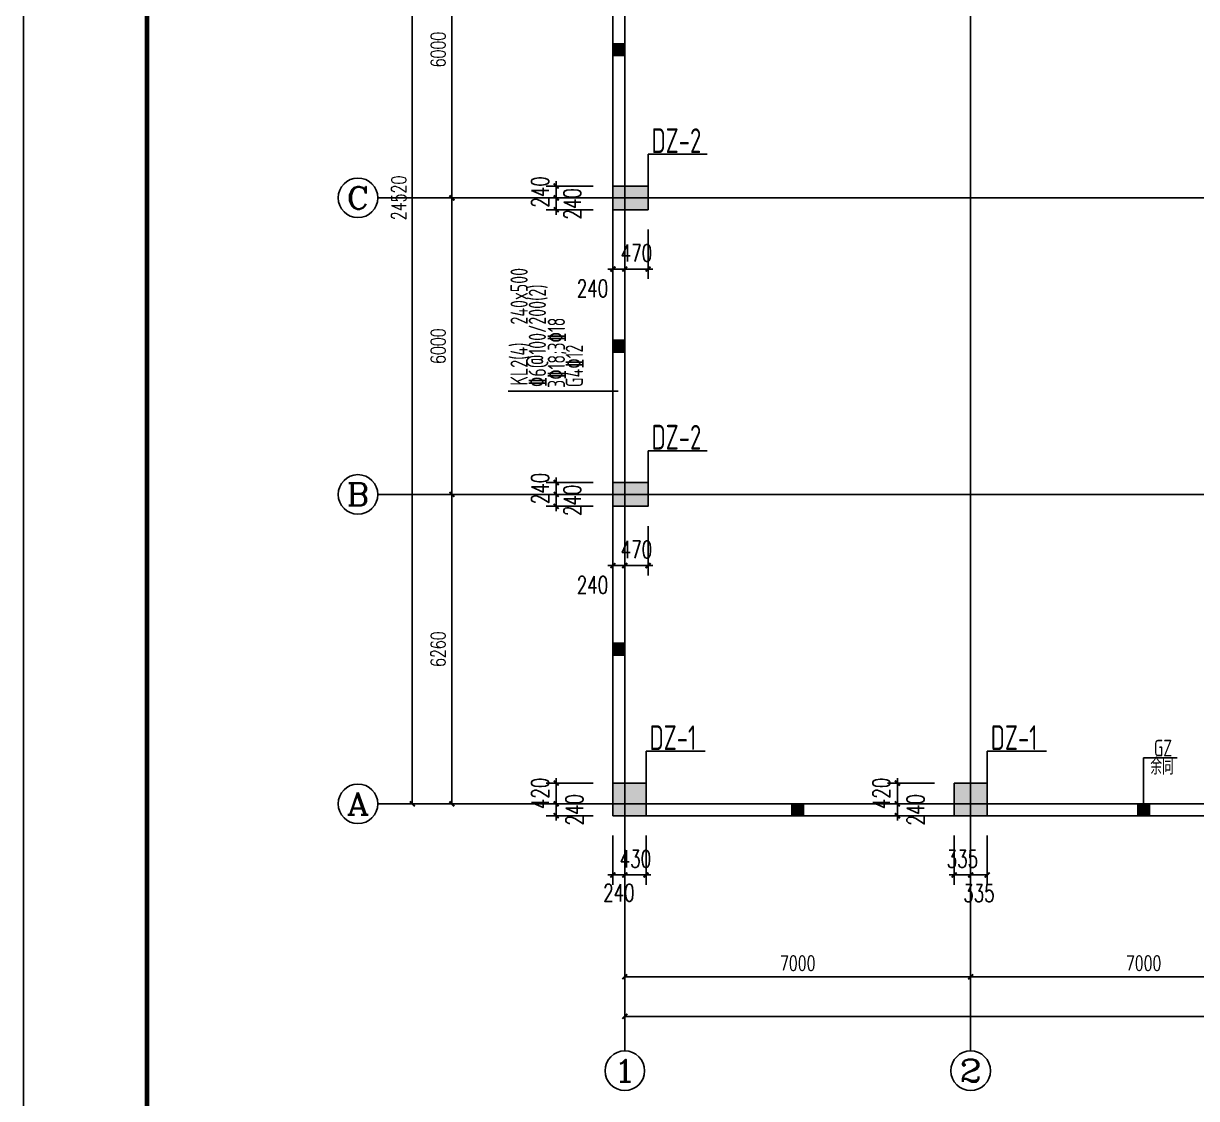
# Model space of a CAD drawing. Extents: x -17471 to 313636, y -71590 to 757901.
# Drawn here: x 187536 to 211278, y 157609 to 179361 of the extents above; entities that cross this region are included whole.
import ezdxf
from ezdxf.enums import TextEntityAlignment as Align

# ---------------------------------------------------------------- set-up
doc = ezdxf.new("R2010")
doc.units = 0
doc.header["$LTSCALE"] = 1000
doc.header["$MEASUREMENT"] = 0
for name, color, linetype in [('10', 7, 'Continuous'), ('AXIS', 3, 'Continuous'), ('AXIS_TEXT', 7, 'Continuous'), ('DOTE', 1, 'Continuous'), ('PUB_DIM', 3, 'Continuous'), ('PUB_TITLE', 4, 'Continuous'), ('基础梁', 4, 'Continuous'), ('梁集中标注', 2, 'Continuous')]:
    doc.layers.add(name, color=color, linetype=linetype)
doc.layers.add('TEXT', color=7, linetype='Continuous', lineweight=13)
doc.styles.add('_TCH_AXIS', font='COMPLEX', dxfattribs={"bigfont": 'GBCBIG'})
doc.styles.add('_TCH_DIM_T3', font='SIMPLEX', dxfattribs={"width": 0.705882, "bigfont": 'GBCBIG'})
doc.styles.add('COMPLEX', font='COMPLEX')
doc.styles.add('TSSD_REIN', font='Tssdeng.shx', dxfattribs={"width": 0.7, "bigfont": 'hztxt.shx'})
doc.dimstyles.new('_TCH_ARCH&&100', dxfattribs={"dimtxt": 297.5, "dimasz": 100, "dimexe": 250, "dimexo": 300, "dimgap": 126.25, "dimtad": 1, "dimdec": 0, "dimzin": 0, "dimdsep": 46, "dimtxsty": '_TCH_DIM_T3', "dimblk": 'ARCHTICK', "dimcen": 0.09, "dimclrt": 7, "dimazin": 2, "dimtfac": 1, "dimtdec": 0, "dimtix": 1, "dimtmove": 2, "dimatfit": 3, "dimfxl": 0, "dimtolj": 1, "dimtzin": 0, "dimarcsym": 0})
doc.dimstyles.new('_TCH_ARCH&&150', dxfattribs={"dimtxt": 446.25, "dimasz": 150, "dimexe": 375, "dimexo": 450, "dimgap": 189.375, "dimtad": 1, "dimdec": 0, "dimzin": 0, "dimdsep": 46, "dimtxsty": '_TCH_DIM_T3', "dimblk": 'ARCHTICK', "dimcen": 0.09, "dimclrt": 7, "dimazin": 2, "dimtfac": 1, "dimtdec": 0, "dimtix": 1, "dimtmove": 2, "dimatfit": 3, "dimfxl": 0, "dimtolj": 1, "dimtzin": 0, "dimarcsym": 0})

# ---------------------------------------------------------------- blocks, each defined once
blk = doc.blocks.new('_ArchTick')
at = {"color": 0, "linetype": 'ByBlock', "const_width": 0.4}
blk.add_lwpolyline([(-0.5, -0.5), (0.5, 0.5)], dxfattribs=at)
blk = doc.blocks.new('*D172')
at = {"layer": 'Defpoints', "color": 0, "transparency": 16777216}
for p in [(198318, 163572), (199466, 163572), (199466, 163332)]:
    blk.add_point(p, dxfattribs=at)
at = {"layer": 'PUB_DIM', "color": 0, "lineweight": -2, "transparency": 16777216}
for p, q in [((198318, 163572), (198318, 163672)), ((199066, 163572), (198118, 163572)), ((198318, 163332), (198318, 163572)), ((199066, 163332), (198118, 163332)), ((198318, 163332), (198318, 163232))]:
    blk.add_line(p, q, dxfattribs=at)
at = {"layer": 'PUB_DIM', "color": 0, "lineweight": -2, "transparency": 16777216, "xscale": 100, "yscale": 100, "zscale": 100}
for p, rotation in [((198318, 163572), 270), ((198318, 163332), 90)]:
    blk.add_blockref('_ArchTick', p, dxfattribs=dict(at, rotation=rotation))
at = {"layer": 'PUB_DIM', "color": 7, "transparency": 16777216, "insert": (198686, 163452), "char_height": 350, "attachment_point": 5, "rotation": 90, "style": '_TCH_DIM_T3'}
blk.add_mtext('\\A1;240', dxfattribs=at)
blk = doc.blocks.new('*D173')
at = {"layer": 'Defpoints', "color": 0, "transparency": 16777216}
for p in [(198318, 163992), (199466, 163992), (199466, 163572)]:
    blk.add_point(p, dxfattribs=at)
at = {"layer": 'PUB_DIM', "color": 0, "lineweight": -2, "transparency": 16777216}
for p, q in [((198318, 163992), (198318, 164092)), ((199066, 163992), (198118, 163992)), ((198318, 163572), (198318, 163992)), ((199066, 163572), (198118, 163572)), ((198318, 163572), (198318, 163472))]:
    blk.add_line(p, q, dxfattribs=at)
at = {"layer": 'PUB_DIM', "color": 0, "lineweight": -2, "transparency": 16777216, "xscale": 100, "yscale": 100, "zscale": 100}
for p, rotation in [((198318, 163992), 270), ((198318, 163572), 90)]:
    blk.add_blockref('_ArchTick', p, dxfattribs=dict(at, rotation=rotation))
at = {"layer": 'PUB_DIM', "color": 7, "transparency": 16777216, "insert": (197993, 163782), "char_height": 350, "attachment_point": 5, "rotation": 90, "style": '_TCH_DIM_T3'}
blk.add_mtext('\\A1;420', dxfattribs=at)
blk = doc.blocks.new('*D174')
at = {"layer": 'Defpoints', "color": 0, "transparency": 16777216}
for p in [(199706, 163332), (200136, 163332), (200136, 162132)]:
    blk.add_point(p, dxfattribs=at)
at = {"layer": 'PUB_DIM', "color": 0, "lineweight": -2, "transparency": 16777216}
for p, q in [((199706, 162932), (199706, 161932)), ((200136, 162932), (200136, 161932)), ((199706, 162132), (199606, 162132)), ((199706, 162132), (200136, 162132)), ((200136, 162132), (200236, 162132))]:
    blk.add_line(p, q, dxfattribs=at)
at = {"layer": 'PUB_DIM', "color": 0, "lineweight": -2, "transparency": 16777216, "xscale": 100, "yscale": 100, "zscale": 100}
blk.add_blockref('_ArchTick', (199706, 162132), dxfattribs=at)
at = {"layer": 'PUB_DIM', "color": 0, "lineweight": -2, "transparency": 16777216, "xscale": 100, "yscale": 100, "zscale": 100, "rotation": 180}
blk.add_blockref('_ArchTick', (200136, 162132), dxfattribs=at)
at = {"layer": 'PUB_DIM', "color": 7, "transparency": 16777216, "insert": (199921, 162457), "char_height": 350, "attachment_point": 5, "style": '_TCH_DIM_T3'}
blk.add_mtext('\\A1;430', dxfattribs=at)
blk = doc.blocks.new('*D175')
at = {"layer": 'Defpoints', "color": 0, "transparency": 16777216}
for p in [(199466, 163332), (199706, 163332), (199706, 162132)]:
    blk.add_point(p, dxfattribs=at)
at = {"layer": 'PUB_DIM', "color": 0, "lineweight": -2, "transparency": 16777216}
for p, q in [((199466, 162932), (199466, 161932)), ((199706, 162932), (199706, 161932)), ((199466, 162132), (199366, 162132)), ((199466, 162132), (199706, 162132)), ((199706, 162132), (199806, 162132))]:
    blk.add_line(p, q, dxfattribs=at)
at = {"layer": 'PUB_DIM', "color": 0, "lineweight": -2, "transparency": 16777216, "xscale": 100, "yscale": 100, "zscale": 100}
blk.add_blockref('_ArchTick', (199466, 162132), dxfattribs=at)
at = {"layer": 'PUB_DIM', "color": 0, "lineweight": -2, "transparency": 16777216, "xscale": 100, "yscale": 100, "zscale": 100, "rotation": 180}
blk.add_blockref('_ArchTick', (199706, 162132), dxfattribs=at)
at = {"layer": 'PUB_DIM', "color": 7, "transparency": 16777216, "insert": (199586, 161773), "char_height": 350, "attachment_point": 5, "style": '_TCH_DIM_T3'}
blk.add_mtext('\\A1;240', dxfattribs=at)
blk = doc.blocks.new('*D176')
at = {"layer": 'Defpoints', "color": 0, "transparency": 16777216}
for p in [(205223, 163572), (206371, 163572), (206371, 163332)]:
    blk.add_point(p, dxfattribs=at)
at = {"layer": 'PUB_DIM', "color": 0, "lineweight": -2, "transparency": 16777216}
for p, q in [((205223, 163572), (205223, 163672)), ((205971, 163572), (205023, 163572)), ((205223, 163332), (205223, 163572)), ((205971, 163332), (205023, 163332)), ((205223, 163332), (205223, 163232))]:
    blk.add_line(p, q, dxfattribs=at)
at = {"layer": 'PUB_DIM', "color": 0, "lineweight": -2, "transparency": 16777216, "xscale": 100, "yscale": 100, "zscale": 100}
for p, rotation in [((205223, 163572), 270), ((205223, 163332), 90)]:
    blk.add_blockref('_ArchTick', p, dxfattribs=dict(at, rotation=rotation))
at = {"layer": 'PUB_DIM', "color": 7, "transparency": 16777216, "insert": (205591, 163452), "char_height": 350, "attachment_point": 5, "rotation": 90, "style": '_TCH_DIM_T3'}
blk.add_mtext('\\A1;240', dxfattribs=at)
blk = doc.blocks.new('*D177')
at = {"layer": 'Defpoints', "color": 0, "transparency": 16777216}
for p in [(205223, 163992), (206371, 163992), (206371, 163572)]:
    blk.add_point(p, dxfattribs=at)
at = {"layer": 'PUB_DIM', "color": 0, "lineweight": -2, "transparency": 16777216}
for p, q in [((205223, 163992), (205223, 164092)), ((205971, 163992), (205023, 163992)), ((205223, 163572), (205223, 163992)), ((205971, 163572), (205023, 163572)), ((205223, 163572), (205223, 163472))]:
    blk.add_line(p, q, dxfattribs=at)
at = {"layer": 'PUB_DIM', "color": 0, "lineweight": -2, "transparency": 16777216, "xscale": 100, "yscale": 100, "zscale": 100}
for p, rotation in [((205223, 163992), 270), ((205223, 163572), 90)]:
    blk.add_blockref('_ArchTick', p, dxfattribs=dict(at, rotation=rotation))
at = {"layer": 'PUB_DIM', "color": 7, "transparency": 16777216, "insert": (204898, 163782), "char_height": 350, "attachment_point": 5, "rotation": 90, "style": '_TCH_DIM_T3'}
blk.add_mtext('\\A1;420', dxfattribs=at)
blk = doc.blocks.new('*D178')
at = {"layer": 'Defpoints', "color": 0, "transparency": 16777216}
for p in [(206706, 163332), (207041, 163332), (207041, 162132)]:
    blk.add_point(p, dxfattribs=at)
at = {"layer": 'PUB_DIM', "color": 0, "lineweight": -2, "transparency": 16777216}
for p, q in [((206706, 162932), (206706, 161932)), ((207041, 162932), (207041, 161932)), ((206706, 162132), (207041, 162132))]:
    blk.add_line(p, q, dxfattribs=at)
at = {"layer": 'PUB_DIM', "color": 0, "lineweight": -2, "transparency": 16777216, "xscale": 100, "yscale": 100, "zscale": 100, "rotation": 180}
blk.add_blockref('_ArchTick', (206706, 162132), dxfattribs=at)
at = {"layer": 'PUB_DIM', "color": 0, "lineweight": -2, "transparency": 16777216, "xscale": 100, "yscale": 100, "zscale": 100}
blk.add_blockref('_ArchTick', (207041, 162132), dxfattribs=at)
at = {"layer": 'PUB_DIM', "color": 7, "transparency": 16777216, "insert": (206874, 161764), "char_height": 350, "attachment_point": 5, "style": '_TCH_DIM_T3'}
blk.add_mtext('\\A1;335', dxfattribs=at)
blk = doc.blocks.new('*D179')
at = {"layer": 'Defpoints', "color": 0, "transparency": 16777216}
for p in [(206371, 163332), (206706, 163332), (206706, 162132)]:
    blk.add_point(p, dxfattribs=at)
at = {"layer": 'PUB_DIM', "color": 0, "lineweight": -2, "transparency": 16777216}
for p, q in [((206371, 162932), (206371, 161932)), ((206706, 162932), (206706, 161932)), ((206371, 162132), (206271, 162132)), ((206371, 162132), (206706, 162132)), ((206706, 162132), (206806, 162132))]:
    blk.add_line(p, q, dxfattribs=at)
at = {"layer": 'PUB_DIM', "color": 0, "lineweight": -2, "transparency": 16777216, "xscale": 100, "yscale": 100, "zscale": 100}
blk.add_blockref('_ArchTick', (206371, 162132), dxfattribs=at)
at = {"layer": 'PUB_DIM', "color": 0, "lineweight": -2, "transparency": 16777216, "xscale": 100, "yscale": 100, "zscale": 100, "rotation": 180}
blk.add_blockref('_ArchTick', (206706, 162132), dxfattribs=at)
at = {"layer": 'PUB_DIM', "color": 7, "transparency": 16777216, "insert": (206539, 162457), "char_height": 350, "attachment_point": 5, "style": '_TCH_DIM_T3'}
blk.add_mtext('\\A1;335', dxfattribs=at)
blk = doc.blocks.new('*D321')
at = {"layer": 'Defpoints', "color": 0, "transparency": 16777216}
for p in [(198318, 170072), (199466, 170072), (199466, 169832)]:
    blk.add_point(p, dxfattribs=at)
at = {"layer": 'PUB_DIM', "color": 0, "lineweight": -2, "transparency": 16777216}
for p, q in [((199066, 170072), (198118, 170072)), ((198318, 170072), (198318, 170172)), ((198318, 169832), (198318, 170072)), ((199066, 169832), (198118, 169832)), ((198318, 169832), (198318, 169732))]:
    blk.add_line(p, q, dxfattribs=at)
at = {"layer": 'PUB_DIM', "color": 0, "lineweight": -2, "transparency": 16777216, "xscale": 100, "yscale": 100, "zscale": 100}
for p, rotation in [((198318, 170072), 270), ((198318, 169832), 90)]:
    blk.add_blockref('_ArchTick', p, dxfattribs=dict(at, rotation=rotation))
at = {"layer": 'PUB_DIM', "color": 7, "transparency": 16777216, "insert": (197993, 169952), "char_height": 350, "attachment_point": 5, "rotation": 90, "style": '_TCH_DIM_T3'}
blk.add_mtext('\\A1;240', dxfattribs=at)
blk = doc.blocks.new('*D322')
at = {"layer": 'Defpoints', "color": 0, "transparency": 16777216}
for p in [(199706, 169592), (200176, 169592), (200176, 168392)]:
    blk.add_point(p, dxfattribs=at)
at = {"layer": 'PUB_DIM', "color": 0, "lineweight": -2, "transparency": 16777216}
for p, q in [((199706, 169192), (199706, 168192)), ((200176, 169192), (200176, 168192)), ((199706, 168392), (199606, 168392)), ((199706, 168392), (200176, 168392)), ((200176, 168392), (200276, 168392))]:
    blk.add_line(p, q, dxfattribs=at)
at = {"layer": 'PUB_DIM', "color": 0, "lineweight": -2, "transparency": 16777216, "xscale": 100, "yscale": 100, "zscale": 100}
blk.add_blockref('_ArchTick', (199706, 168392), dxfattribs=at)
at = {"layer": 'PUB_DIM', "color": 0, "lineweight": -2, "transparency": 16777216, "xscale": 100, "yscale": 100, "zscale": 100, "rotation": 180}
blk.add_blockref('_ArchTick', (200176, 168392), dxfattribs=at)
at = {"layer": 'PUB_DIM', "color": 7, "transparency": 16777216, "insert": (199941, 168717), "char_height": 350, "attachment_point": 5, "style": '_TCH_DIM_T3'}
blk.add_mtext('\\A1;470', dxfattribs=at)
blk = doc.blocks.new('*D323')
at = {"layer": 'Defpoints', "color": 0, "transparency": 16777216}
for p in [(199466, 169592), (199706, 169592), (199706, 168392)]:
    blk.add_point(p, dxfattribs=at)
at = {"layer": 'PUB_DIM', "color": 0, "lineweight": -2, "transparency": 16777216}
for p, q in [((199466, 169192), (199466, 168192)), ((199706, 169192), (199706, 168192)), ((199466, 168392), (199366, 168392)), ((199466, 168392), (199706, 168392)), ((199706, 168392), (199806, 168392))]:
    blk.add_line(p, q, dxfattribs=at)
at = {"layer": 'PUB_DIM', "color": 0, "lineweight": -2, "transparency": 16777216, "xscale": 100, "yscale": 100, "zscale": 100}
blk.add_blockref('_ArchTick', (199466, 168392), dxfattribs=at)
at = {"layer": 'PUB_DIM', "color": 0, "lineweight": -2, "transparency": 16777216, "xscale": 100, "yscale": 100, "zscale": 100, "rotation": 180}
blk.add_blockref('_ArchTick', (199706, 168392), dxfattribs=at)
at = {"layer": 'PUB_DIM', "color": 7, "transparency": 16777216, "insert": (199052, 168000), "char_height": 350, "attachment_point": 5, "style": '_TCH_DIM_T3'}
blk.add_mtext('\\A1;240', dxfattribs=at)
blk = doc.blocks.new('*D324')
at = {"layer": 'Defpoints', "color": 0, "transparency": 16777216}
for p in [(198318, 169832), (199466, 169832), (199466, 169592)]:
    blk.add_point(p, dxfattribs=at)
at = {"layer": 'PUB_DIM', "color": 0, "lineweight": -2, "transparency": 16777216}
for p, q in [((199066, 169832), (198118, 169832)), ((198318, 169832), (198318, 169932)), ((198318, 169592), (198318, 169832)), ((199066, 169592), (198118, 169592)), ((198318, 169592), (198318, 169492))]:
    blk.add_line(p, q, dxfattribs=at)
at = {"layer": 'PUB_DIM', "color": 0, "lineweight": -2, "transparency": 16777216, "xscale": 100, "yscale": 100, "zscale": 100}
for p, rotation in [((198318, 169832), 270), ((198318, 169592), 90)]:
    blk.add_blockref('_ArchTick', p, dxfattribs=dict(at, rotation=rotation))
at = {"layer": 'PUB_DIM', "color": 7, "transparency": 16777216, "insert": (198644, 169712), "char_height": 350, "attachment_point": 5, "rotation": 90, "style": '_TCH_DIM_T3'}
blk.add_mtext('\\A1;240', dxfattribs=at)
blk = doc.blocks.new('*D325')
at = {"layer": 'Defpoints', "color": 0, "transparency": 16777216}
for p in [(198318, 176072), (199466, 176072), (199466, 175832)]:
    blk.add_point(p, dxfattribs=at)
at = {"layer": 'PUB_DIM', "color": 0, "lineweight": -2, "transparency": 16777216}
for p, q in [((198318, 176072), (198318, 176172)), ((199066, 176072), (198118, 176072)), ((198318, 175832), (198318, 176072)), ((199066, 175832), (198118, 175832)), ((198318, 175832), (198318, 175732))]:
    blk.add_line(p, q, dxfattribs=at)
at = {"layer": 'PUB_DIM', "color": 0, "lineweight": -2, "transparency": 16777216, "xscale": 100, "yscale": 100, "zscale": 100}
for p, rotation in [((198318, 176072), 270), ((198318, 175832), 90)]:
    blk.add_blockref('_ArchTick', p, dxfattribs=dict(at, rotation=rotation))
at = {"layer": 'PUB_DIM', "color": 7, "transparency": 16777216, "insert": (197993, 175952), "char_height": 350, "attachment_point": 5, "rotation": 90, "style": '_TCH_DIM_T3'}
blk.add_mtext('\\A1;240', dxfattribs=at)
blk = doc.blocks.new('*D326')
at = {"layer": 'Defpoints', "color": 0, "transparency": 16777216}
for p in [(199706, 175592), (200176, 175592), (200176, 174392)]:
    blk.add_point(p, dxfattribs=at)
at = {"layer": 'PUB_DIM', "color": 0, "lineweight": -2, "transparency": 16777216}
for p, q in [((199706, 175192), (199706, 174192)), ((200176, 175192), (200176, 174192)), ((199706, 174392), (199606, 174392)), ((199706, 174392), (200176, 174392)), ((200176, 174392), (200276, 174392))]:
    blk.add_line(p, q, dxfattribs=at)
at = {"layer": 'PUB_DIM', "color": 0, "lineweight": -2, "transparency": 16777216, "xscale": 100, "yscale": 100, "zscale": 100}
blk.add_blockref('_ArchTick', (199706, 174392), dxfattribs=at)
at = {"layer": 'PUB_DIM', "color": 0, "lineweight": -2, "transparency": 16777216, "xscale": 100, "yscale": 100, "zscale": 100, "rotation": 180}
blk.add_blockref('_ArchTick', (200176, 174392), dxfattribs=at)
at = {"layer": 'PUB_DIM', "color": 7, "transparency": 16777216, "insert": (199941, 174717), "char_height": 350, "attachment_point": 5, "style": '_TCH_DIM_T3'}
blk.add_mtext('\\A1;470', dxfattribs=at)
blk = doc.blocks.new('*D327')
at = {"layer": 'Defpoints', "color": 0, "transparency": 16777216}
for p in [(199466, 175592), (199706, 175592), (199706, 174392)]:
    blk.add_point(p, dxfattribs=at)
at = {"layer": 'PUB_DIM', "color": 0, "lineweight": -2, "transparency": 16777216}
for p, q in [((199466, 175192), (199466, 174192)), ((199706, 175192), (199706, 174192)), ((199466, 174392), (199366, 174392)), ((199466, 174392), (199706, 174392)), ((199706, 174392), (199806, 174392))]:
    blk.add_line(p, q, dxfattribs=at)
at = {"layer": 'PUB_DIM', "color": 0, "lineweight": -2, "transparency": 16777216, "xscale": 100, "yscale": 100, "zscale": 100}
blk.add_blockref('_ArchTick', (199466, 174392), dxfattribs=at)
at = {"layer": 'PUB_DIM', "color": 0, "lineweight": -2, "transparency": 16777216, "xscale": 100, "yscale": 100, "zscale": 100, "rotation": 180}
blk.add_blockref('_ArchTick', (199706, 174392), dxfattribs=at)
at = {"layer": 'PUB_DIM', "color": 7, "transparency": 16777216, "insert": (199052, 174000), "char_height": 350, "attachment_point": 5, "style": '_TCH_DIM_T3'}
blk.add_mtext('\\A1;240', dxfattribs=at)
blk = doc.blocks.new('*D328')
at = {"layer": 'Defpoints', "color": 0, "transparency": 16777216}
for p in [(198318, 175832), (199466, 175832), (199466, 175592)]:
    blk.add_point(p, dxfattribs=at)
at = {"layer": 'PUB_DIM', "color": 0, "lineweight": -2, "transparency": 16777216}
for p, q in [((198318, 175832), (198318, 175932)), ((199066, 175832), (198118, 175832)), ((198318, 175592), (198318, 175832)), ((199066, 175592), (198118, 175592)), ((198318, 175592), (198318, 175492))]:
    blk.add_line(p, q, dxfattribs=at)
at = {"layer": 'PUB_DIM', "color": 0, "lineweight": -2, "transparency": 16777216, "xscale": 100, "yscale": 100, "zscale": 100}
for p, rotation in [((198318, 175832), 270), ((198318, 175592), 90)]:
    blk.add_blockref('_ArchTick', p, dxfattribs=dict(at, rotation=rotation))
at = {"layer": 'PUB_DIM', "color": 7, "transparency": 16777216, "insert": (198644, 175712), "char_height": 350, "attachment_point": 5, "rotation": 90, "style": '_TCH_DIM_T3'}
blk.add_mtext('\\A1;240', dxfattribs=at)
blk = doc.blocks.new('*D1839')
at = {"layer": 'AXIS', "color": 0, "lineweight": -2, "transparency": 16777216}
for p, q in [((198406, 169832), (195956, 169832)), ((196206, 163572), (196206, 169832)), ((198406, 163572), (195956, 163572))]:
    blk.add_line(p, q, dxfattribs=at)
at = {"layer": 'Defpoints', "color": 0, "transparency": 16777216}
for p in [(196206, 169832), (198706, 169832), (198706, 163572)]:
    blk.add_point(p, dxfattribs=at)
at = {"layer": 'AXIS', "color": 0, "lineweight": -2, "transparency": 16777216, "xscale": 100, "yscale": 100, "zscale": 100}
for p, rotation in [((196206, 169832), 90), ((196206, 163572), 270)]:
    blk.add_blockref('_ArchTick', p, dxfattribs=dict(at, rotation=rotation))
at = {"layer": 'AXIS', "color": 7, "transparency": 16777216, "insert": (195931, 166702), "char_height": 297.5, "attachment_point": 5, "rotation": 90, "style": '_TCH_DIM_T3'}
blk.add_mtext('\\A1;6260', dxfattribs=at)
blk = doc.blocks.new('*D1840')
at = {"layer": 'AXIS', "color": 0, "lineweight": -2, "transparency": 16777216}
for p, q in [((198406, 175832), (195956, 175832)), ((196206, 169832), (196206, 175832)), ((198406, 169832), (195956, 169832))]:
    blk.add_line(p, q, dxfattribs=at)
at = {"layer": 'Defpoints', "color": 0, "transparency": 16777216}
for p in [(196206, 175832), (198706, 175832), (198706, 169832)]:
    blk.add_point(p, dxfattribs=at)
at = {"layer": 'AXIS', "color": 0, "lineweight": -2, "transparency": 16777216, "xscale": 100, "yscale": 100, "zscale": 100}
for p, rotation in [((196206, 175832), 90), ((196206, 169832), 270)]:
    blk.add_blockref('_ArchTick', p, dxfattribs=dict(at, rotation=rotation))
at = {"layer": 'AXIS', "color": 7, "transparency": 16777216, "insert": (195931, 172832), "char_height": 297.5, "attachment_point": 5, "rotation": 90, "style": '_TCH_DIM_T3'}
blk.add_mtext('\\A1;6000', dxfattribs=at)
blk = doc.blocks.new('*D1841')
at = {"layer": 'AXIS', "color": 0, "lineweight": -2, "transparency": 16777216}
for p, q in [((198406, 181832), (195956, 181832)), ((196206, 175832), (196206, 181832)), ((198406, 175832), (195956, 175832))]:
    blk.add_line(p, q, dxfattribs=at)
at = {"layer": 'Defpoints', "color": 0, "transparency": 16777216}
for p in [(196206, 181832), (198706, 181832), (198706, 175832)]:
    blk.add_point(p, dxfattribs=at)
at = {"layer": 'AXIS', "color": 0, "lineweight": -2, "transparency": 16777216, "xscale": 100, "yscale": 100, "zscale": 100}
for p, rotation in [((196206, 181832), 90), ((196206, 175832), 270)]:
    blk.add_blockref('_ArchTick', p, dxfattribs=dict(at, rotation=rotation))
at = {"layer": 'AXIS', "color": 7, "transparency": 16777216, "insert": (195931, 178832), "char_height": 297.5, "attachment_point": 5, "rotation": 90, "style": '_TCH_DIM_T3'}
blk.add_mtext('\\A1;6000', dxfattribs=at)
blk = doc.blocks.new('*D1843')
at = {"layer": 'AXIS', "color": 0, "lineweight": -2, "transparency": 16777216}
for p, q in [((198406, 188092), (195156, 188092)), ((195406, 163572), (195406, 188092)), ((198406, 163572), (195156, 163572))]:
    blk.add_line(p, q, dxfattribs=at)
at = {"layer": 'Defpoints', "color": 0, "transparency": 16777216}
for p in [(195406, 188092), (198706, 188092), (198706, 163572)]:
    blk.add_point(p, dxfattribs=at)
at = {"layer": 'AXIS', "color": 0, "lineweight": -2, "transparency": 16777216, "xscale": 100, "yscale": 100, "zscale": 100}
for p, rotation in [((195406, 188092), 90), ((195406, 163572), 270)]:
    blk.add_blockref('_ArchTick', p, dxfattribs=dict(at, rotation=rotation))
at = {"layer": 'AXIS', "color": 7, "transparency": 16777216, "insert": (195131, 175832), "char_height": 297.5, "attachment_point": 5, "rotation": 90, "style": '_TCH_DIM_T3'}
blk.add_mtext('\\A1;24520', dxfattribs=at)
blk = doc.blocks.new('*D1859')
at = {"layer": 'AXIS', "color": 0, "lineweight": -2, "transparency": 16777216}
for p, q in [((199706, 162272), (199706, 159822)), ((206706, 162272), (206706, 159822)), ((199706, 160072), (206706, 160072))]:
    blk.add_line(p, q, dxfattribs=at)
at = {"layer": 'Defpoints', "color": 0, "transparency": 16777216}
for p in [(199706, 162572), (206706, 162572), (206706, 160072)]:
    blk.add_point(p, dxfattribs=at)
at = {"layer": 'AXIS', "color": 0, "lineweight": -2, "transparency": 16777216, "xscale": 100, "yscale": 100, "zscale": 100, "rotation": 180}
blk.add_blockref('_ArchTick', (199706, 160072), dxfattribs=at)
at = {"layer": 'AXIS', "color": 0, "lineweight": -2, "transparency": 16777216, "xscale": 100, "yscale": 100, "zscale": 100}
blk.add_blockref('_ArchTick', (206706, 160072), dxfattribs=at)
at = {"layer": 'AXIS', "color": 7, "transparency": 16777216, "insert": (203206, 160347), "char_height": 297.5, "attachment_point": 5, "style": '_TCH_DIM_T3'}
blk.add_mtext('\\A1;7000', dxfattribs=at)
blk = doc.blocks.new('*D1860')
at = {"layer": 'AXIS', "color": 0, "lineweight": -2, "transparency": 16777216}
for p, q in [((206706, 162272), (206706, 159822)), ((213706, 162272), (213706, 159822)), ((206706, 160072), (213706, 160072))]:
    blk.add_line(p, q, dxfattribs=at)
at = {"layer": 'Defpoints', "color": 0, "transparency": 16777216}
for p in [(206706, 162572), (213706, 162572), (213706, 160072)]:
    blk.add_point(p, dxfattribs=at)
at = {"layer": 'AXIS', "color": 0, "lineweight": -2, "transparency": 16777216, "xscale": 100, "yscale": 100, "zscale": 100, "rotation": 180}
blk.add_blockref('_ArchTick', (206706, 160072), dxfattribs=at)
at = {"layer": 'AXIS', "color": 0, "lineweight": -2, "transparency": 16777216, "xscale": 100, "yscale": 100, "zscale": 100}
blk.add_blockref('_ArchTick', (213706, 160072), dxfattribs=at)
at = {"layer": 'AXIS', "color": 7, "transparency": 16777216, "insert": (210206, 160347), "char_height": 297.5, "attachment_point": 5, "style": '_TCH_DIM_T3'}
blk.add_mtext('\\A1;7000', dxfattribs=at)
blk = doc.blocks.new('*D1873')
at = {"layer": 'AXIS', "color": 0, "lineweight": -2, "transparency": 16777216}
for p, q in [((199706, 162272), (199706, 159022)), ((297706, 162272), (297706, 159022)), ((199706, 159272), (297706, 159272))]:
    blk.add_line(p, q, dxfattribs=at)
at = {"layer": 'Defpoints', "color": 0, "transparency": 16777216}
for p in [(199706, 162572), (297706, 162572), (297706, 159272)]:
    blk.add_point(p, dxfattribs=at)
at = {"layer": 'AXIS', "color": 0, "lineweight": -2, "transparency": 16777216, "xscale": 100, "yscale": 100, "zscale": 100, "rotation": 180}
blk.add_blockref('_ArchTick', (199706, 159272), dxfattribs=at)
at = {"layer": 'AXIS', "color": 0, "lineweight": -2, "transparency": 16777216, "xscale": 100, "yscale": 100, "zscale": 100}
blk.add_blockref('_ArchTick', (297706, 159272), dxfattribs=at)
at = {"layer": 'AXIS', "color": 7, "transparency": 16777216, "insert": (248706, 159547), "char_height": 297.5, "attachment_point": 5, "style": '_TCH_DIM_T3'}
blk.add_mtext('\\A1;98000', dxfattribs=at)
blk = doc.blocks.new('_AXISO')
blk.add_circle((0, 0), 0.5)
at = {"layer": 'AXIS_TEXT', "style": 'COMPLEX', "width": 1.041667}
blk.add_attdef('A', text='', height=0.56, dxfattribs=at).set_placement((-0.25, -0.28), (0.25, -0.28), align=Align.FIT)

msp = doc.modelspace()

# ---------------------------------------------------------------- hatches: boundary and pattern name
h = msp.add_hatch(color=256)
h.dxf.hatch_style = 1
h.paths.add_polyline_path([(199466.1, 178952.3), (199706.1, 178952.3), (199706.1, 178712.3), (199466.1, 178712.3)])
h = msp.add_hatch(color=256)
h.dxf.hatch_style = 1
h.paths.add_polyline_path([(199466.1, 176072.3), (200176.1, 176072.3), (200176.1, 175592.3), (199466.1, 175592.3)])
h = msp.add_hatch(color=256)
h.dxf.hatch_style = 1
h.paths.add_polyline_path([(199466.1, 172952.3), (199706.1, 172952.3), (199706.1, 172712.3), (199466.1, 172712.3)])
h = msp.add_hatch(color=256)
h.dxf.hatch_style = 1
h.paths.add_polyline_path([(199466.1, 170072.3), (200176.1, 170072.3), (200176.1, 169592.3), (199466.1, 169592.3)])
h = msp.add_hatch(color=256)
h.dxf.hatch_style = 1
h.paths.add_polyline_path([(199466.1, 166822.3), (199706.1, 166822.3), (199706.1, 166582.3), (199466.1, 166582.3)])
h = msp.add_hatch(color=256)
h.dxf.hatch_style = 1
h.paths.add_polyline_path([(199466.1, 163992.3), (200136.1, 163992.3), (200136.1, 163332.3), (199466.1, 163332.3)])
h = msp.add_hatch(color=256)
h.dxf.hatch_style = 1
h.paths.add_polyline_path([(206371.1, 163992.3), (207041.1, 163992.3), (207041.1, 163332.3), (206371.1, 163332.3)])
h = msp.add_hatch(color=256)
h.dxf.hatch_style = 1
h.paths.add_polyline_path([(203086.1, 163572.3), (203326.1, 163572.3), (203326.1, 163332.3), (203086.1, 163332.3)])
h = msp.add_hatch(color=256)
h.dxf.hatch_style = 1
h.paths.add_polyline_path([(210086.1, 163572.3), (210326.1, 163572.3), (210326.1, 163332.3), (210086.1, 163332.3)])

# ---------------------------------------------------------------- linework, layer by layer
for points in [[(199466.1, 178952.3), (199706.1, 178952.3), (199706.1, 178712.3), (199466.1, 178712.3)], [(199466.1, 176072.3), (200176.1, 176072.3), (200176.1, 175592.3), (199466.1, 175592.3)], [(199466.1, 172952.3), (199706.1, 172952.3), (199706.1, 172712.3), (199466.1, 172712.3)], [(199466.1, 170072.3), (200176.1, 170072.3), (200176.1, 169592.3), (199466.1, 169592.3)], [(199466.1, 166822.3), (199706.1, 166822.3), (199706.1, 166582.3), (199466.1, 166582.3)], [(199466.1, 163992.3), (200136.1, 163992.3), (200136.1, 163332.3), (199466.1, 163332.3)], [(206371.1, 163992.3), (207041.1, 163992.3), (207041.1, 163332.3), (206371.1, 163332.3)], [(203086.1, 163572.3), (203326.1, 163572.3), (203326.1, 163332.3), (203086.1, 163332.3)], [(210086.1, 163572.3), (210326.1, 163572.3), (210326.1, 163332.3), (210086.1, 163332.3)]]:
    msp.add_lwpolyline(points, close=True)
at = {"layer": '10'}
for p, q in [((200176.1, 176714.8), (200176.1, 176072.3)), ((200176.1, 176714.8), (201373.1, 176714.8)), ((200176.1, 170714.8), (200176.1, 170072.3)), ((200176.1, 170714.8), (201373.1, 170714.8)), ((200136.1, 164634.8), (200136.1, 163992.3)), ((200136.1, 164634.8), (201333.1, 164634.8)), ((207041.1, 164634.8), (207041.1, 163992.3)), ((207041.1, 164634.8), (208238.1, 164634.8)), ((210206.1, 164504.5), (210886.6, 164504.5)), ((210206.1, 164504.5), (210206.1, 163572.3))]:
    msp.add_line(p, q, dxfattribs=at)
at = {"layer": 'AXIS'}
for p, q in [((198706.1, 175832.3), (194706.1, 175832.3)), ((198706.1, 169832.3), (194706.1, 169832.3)), ((198706.1, 163572.3), (194706.1, 163572.3)), ((199706.1, 162572.3), (199706.1, 158572.3)), ((206706.1, 162572.3), (206706.1, 158572.3))]:
    msp.add_line(p, q, dxfattribs=at)
at = {"layer": 'DOTE'}
for p, q in [((199706.1, 162572.3), (199706.1, 189092.3)), ((206706.1, 162572.3), (206706.1, 189092.3)), ((198706.1, 175832.3), (298706.1, 175832.3)), ((198706.1, 169832.3), (298706.1, 169832.3)), ((198706.1, 163572.3), (298706.1, 163572.3))]:
    msp.add_line(p, q, dxfattribs=at)
at = {"layer": 'PUB_TITLE'}
msp.add_lwpolyline([(187535.9, 143180.2), (313635.9, 143180.2), (313635.9, 202580.2), (187535.9, 202580.2)], close=True, dxfattribs=at)
at = {"layer": 'PUB_TITLE', "const_width": 100}
msp.add_lwpolyline([(190035.9, 144180.2), (312635.9, 144180.2), (312635.9, 201580.2), (190035.9, 201580.2)], close=True, dxfattribs=at)
at = {"layer": '基础梁'}
for p, q in [((199466.1, 176072.3), (199466.1, 181592.3)), ((199706.1, 176072.3), (199706.1, 181592.3)), ((199466.1, 170072.3), (199466.1, 175592.3)), ((199706.1, 170072.3), (199706.1, 175592.3)), ((199466.1, 163992.3), (199466.1, 169592.3)), ((199706.1, 163992.3), (199706.1, 169592.3)), ((200136.1, 163572.3), (206371.1, 163572.3)), ((207041.1, 163572.3), (213371.1, 163572.3)), ((200136.1, 163332.3), (206371.1, 163332.3)), ((207041.1, 163332.3), (213371.1, 163332.3))]:
    msp.add_line(p, q, dxfattribs=at)
at = {"layer": '梁集中标注'}
msp.add_line((199571, 171923.1), (197343.3, 171923.1), dxfattribs=at)

# ---------------------------------------------------------------- block references
at = {"layer": 'AXIS'}
ref = msp.add_blockref('_AXISO', (194306.1, 175832.3), dxfattribs=dict(at, xscale=800, yscale=800, zscale=800))
ref.add_attrib('A', 'C', dxfattribs={"layer": 'AXIS_TEXT', "height": 452.5, "style": '_TCH_AXIS', "width": 1.4}).set_placement((194079.8, 175606.1), (194532.3, 175606.1), align=Align.FIT)
ref = msp.add_blockref('_AXISO', (194306.1, 169832.3), dxfattribs=dict(at, xscale=800, yscale=800, zscale=800))
ref.add_attrib('A', 'B', dxfattribs={"layer": 'AXIS_TEXT', "height": 452.5, "style": '_TCH_AXIS', "width": 1.235294}).set_placement((194079.8, 169606.1), (194532.3, 169606.1), align=Align.FIT)
ref = msp.add_blockref('_AXISO', (194306.1, 163572.3), dxfattribs=dict(at, xscale=800, yscale=800, zscale=800))
ref.add_attrib('A', 'A', dxfattribs={"layer": 'AXIS_TEXT', "height": 452.5, "style": '_TCH_AXIS', "width": 1.166667}).set_placement((194079.8, 163346.1), (194532.3, 163346.1), align=Align.FIT)
ref = msp.add_blockref('_AXISO', (199706.1, 158172.3), dxfattribs=dict(at, xscale=800, yscale=800, zscale=800))
ref.add_attrib('A', '1', dxfattribs={"layer": 'AXIS_TEXT', "height": 452.5, "style": '_TCH_AXIS', "width": 2.333333}).set_placement((199479.8, 157946.1), (199932.3, 157946.1), align=Align.FIT)
ref = msp.add_blockref('_AXISO', (206706.1, 158172.3), dxfattribs=dict(at, xscale=800, yscale=800, zscale=800))
ref.add_attrib('A', '2', dxfattribs={"layer": 'AXIS_TEXT', "height": 452.5, "style": '_TCH_AXIS', "width": 1.5}).set_placement((206479.8, 157946.1), (206932.3, 157946.1), align=Align.FIT)

# ---------------------------------------------------------------- texts
at = {"layer": 'TEXT', "style": 'TSSD_REIN', "width": 0.7}
for s, height, p in [('DZ-2', 500, (200246.7, 176740.5)), ('DZ-2', 500, (200246.7, 170740.5)), ('DZ-1', 500, (200206.7, 164660.5)), ('DZ-1', 500, (207111.7, 164660.5)), ('GZ', 337.5, (210413.6, 164530.2)), ('余同', 337.5, (210342.3, 164162.6))]:
    msp.add_text(s, height=height, dxfattribs=at).set_placement(p)
at = {"layer": '梁集中标注', "style": 'TSSD_REIN', "width": 0.7}
for s, p in [('240x500', (197742.3, 173269.4)), ('%%1326@100/200(2)', (198111.1, 172005)), ('3%%13218;3%%13218', (198496.7, 171986.4)), ('KL2(4)', (197742.3, 172034.1)), ('G4%%13212', (198859.9, 172001.6))]:
    msp.add_text(s, height=350, rotation=90, dxfattribs=at).set_placement(p)

# ---------------------------------------------------------------- dimensions: what is measured, and where the dimension line sits
at = {"layer": 'AXIS'}
for p1, p2, distance, picture, middle in [((198706.1, 163572.3), (198706.1, 188092.3), 3300, '*D1843', (195131.1, 175832.3)), ((198706.1, 175832.3), (198706.1, 181832.3), 2500, '*D1841', (195931.1, 178832.3)), ((198706.1, 169832.3), (198706.1, 175832.3), 2500, '*D1840', (195931.1, 172832.3)), ((198706.1, 163572.3), (198706.1, 169832.3), 2500, '*D1839', (195931.1, 166702.3)), ((199706.1, 162572.3), (206706.1, 162572.3), -2500, '*D1859', (203206.1, 160347.3)), ((199706.1, 162572.3), (297706.1, 162572.3), -3300, '*D1873', (248706.1, 159547.3)), ((206706.1, 162572.3), (213706.1, 162572.3), -2500, '*D1860', (210206.1, 160347.3))]:
    dim = msp.add_aligned_dim(p1=p1, p2=p2, distance=distance, dimstyle='_TCH_ARCH&&100', dxfattribs=at)
    dim.commit()
    dim.dimension.update_dxf_attribs({"geometry": picture, "text_midpoint": middle})
at = {"layer": 'PUB_DIM'}
for base, p1, p2, picture, middle in [((198318.1, 176072.3), (199466.1, 175832.3), (199466.1, 176072.3), '*D325', (197993.1, 175952.3)), ((198318.1, 170072.3), (199466.1, 169832.3), (199466.1, 170072.3), '*D321', (197993.1, 169952.3)), ((198318.1, 163992.3), (199466.1, 163572.3), (199466.1, 163992.3), '*D173', (197993.1, 163782.3)), ((205223.1, 163992.3), (206371.1, 163572.3), (206371.1, 163992.3), '*D177', (204898.1, 163782.3))]:
    dim = msp.add_linear_dim(base=base, p1=p1, p2=p2, angle=90, dimstyle='_TCH_ARCH&&150', override={"dimtxt": 350, "dimasz": 100, "dimexe": 200, "dimexo": 400, "dimgap": 150}, dxfattribs=at)
    dim.commit()
    dim.dimension.update_dxf_attribs({"geometry": picture, "text_midpoint": middle})
for base, p1, p2, picture, middle in [((198318.1, 175832.3), (199466.1, 175592.3), (199466.1, 175832.3), '*D328', (198643.6, 175712.3)), ((198318.1, 169832.3), (199466.1, 169592.3), (199466.1, 169832.3), '*D324', (198643.6, 169712.3)), ((198318.1, 163572.3), (199466.1, 163332.3), (199466.1, 163572.3), '*D172', (198686.2, 163452.3)), ((205223.1, 163572.3), (206371.1, 163332.3), (206371.1, 163572.3), '*D176', (205591.2, 163452.3))]:
    dim = msp.add_linear_dim(base=base, p1=p1, p2=p2, angle=90, dimstyle='_TCH_ARCH&&150', override={"dimtxt": 350, "dimasz": 100, "dimexe": 200, "dimexo": 400, "dimgap": 150}, dxfattribs=at)
    dim.commit()
    dim.dimension.update_dxf_attribs({"geometry": picture, "text_midpoint": middle, "dimtype": 128})
for base, p1, p2, picture, middle in [((199706.1, 174392.3), (199466.1, 175592.3), (199706.1, 175592.3), '*D327', (199051.8, 173999.8)), ((199706.1, 168392.3), (199466.1, 169592.3), (199706.1, 169592.3), '*D323', (199051.8, 167999.8)), ((199706.1, 162132.3), (199466.1, 163332.3), (199706.1, 163332.3), '*D175', (199586.1, 161772.6)), ((207041.1, 162132.3), (206706.1, 163332.3), (207041.1, 163332.3), '*D178', (206873.6, 161764))]:
    dim = msp.add_linear_dim(base=base, p1=p1, p2=p2, dimstyle='_TCH_ARCH&&150', override={"dimtxt": 350, "dimasz": 100, "dimexe": 200, "dimexo": 400, "dimgap": 150}, dxfattribs=at)
    dim.commit()
    dim.dimension.update_dxf_attribs({"geometry": picture, "text_midpoint": middle, "dimtype": 128})
for base, p1, p2, picture, middle in [((200176.1, 174392.3), (199706.1, 175592.3), (200176.1, 175592.3), '*D326', (199941.1, 174717.3)), ((200176.1, 168392.3), (199706.1, 169592.3), (200176.1, 169592.3), '*D322', (199941.1, 168717.3)), ((200136.1, 162132.3), (199706.1, 163332.3), (200136.1, 163332.3), '*D174', (199921.1, 162457.3)), ((206706.1, 162132.3), (206371.1, 163332.3), (206706.1, 163332.3), '*D179', (206538.6, 162457.3))]:
    dim = msp.add_linear_dim(base=base, p1=p1, p2=p2, dimstyle='_TCH_ARCH&&150', override={"dimtxt": 350, "dimasz": 100, "dimexe": 200, "dimexo": 400, "dimgap": 150}, dxfattribs=at)
    dim.commit()
    dim.dimension.update_dxf_attribs({"geometry": picture, "text_midpoint": middle})

doc.saveas('drawing.dxf')
